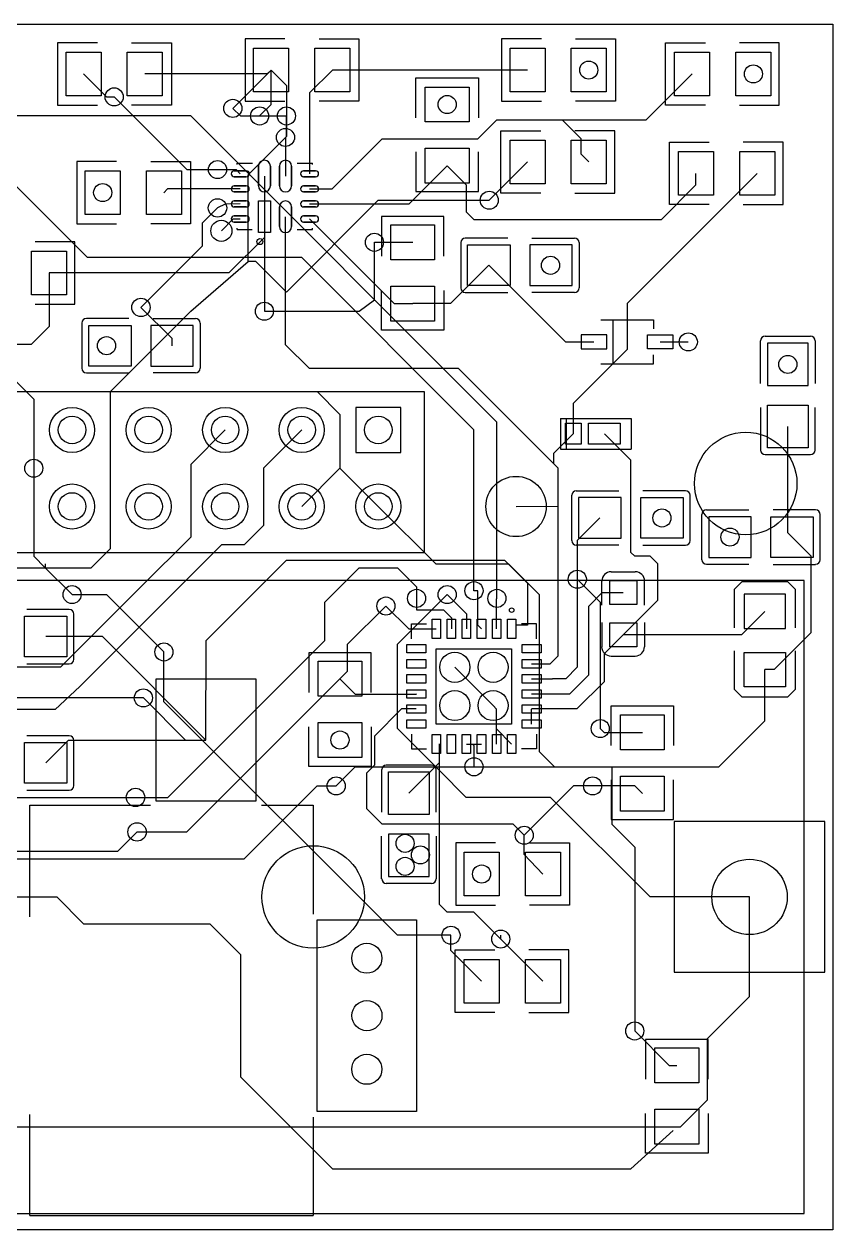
# Model space of a CAD drawing. Header units: millimetres. Extents: x 6.8 to 84.8, y 15.8 to 55.8.
# Drawn here: x 57.97 to 84.81, y 15.75 to 55.75 of the extents above; entities that cross this region are included whole.
import ezdxf

# ---------------------------------------------------------------- set-up
doc = ezdxf.new("R2010")
doc.units = ezdxf.units.MM

msp = doc.modelspace()

# ---------------------------------------------------------------- linework, layer by layer
for points in [[(6.807, 55.753), (84.807, 55.753), (84.807, 15.753), (6.807, 15.753), (6.807, 55.753)], [(60.524, 53.377), (59.364, 53.377), (59.364, 54.827), (60.524, 54.827)], [(62.556, 53.377), (61.396, 53.377), (61.396, 54.827), (62.556, 54.827)], [(66.747, 53.504), (65.587, 53.504), (65.587, 54.954), (66.747, 54.954)], [(68.779, 53.504), (67.619, 53.504), (67.619, 54.954), (68.779, 54.954)], [(75.256, 53.504), (74.096, 53.504), (74.096, 54.954), (75.256, 54.954)], [(77.288, 53.504), (76.128, 53.504), (76.128, 54.954), (77.288, 54.954)], [(79.557, 54.827), (80.717, 54.827), (80.717, 53.377), (79.557, 53.377)], [(81.589, 54.827), (82.749, 54.827), (82.749, 53.377), (81.589, 53.377)], [(72.734, 53.666), (72.734, 52.506), (71.284, 52.506), (71.284, 53.666)], [(72.734, 51.634), (72.734, 50.474), (71.284, 50.474), (71.284, 51.634)], [(74.096, 51.906), (75.256, 51.906), (75.256, 50.456), (74.096, 50.456)], [(76.128, 51.906), (77.288, 51.906), (77.288, 50.456), (76.128, 50.456)], [(79.684, 51.525), (80.844, 51.525), (80.844, 50.075), (79.684, 50.075)], [(81.716, 51.525), (82.876, 51.525), (82.876, 50.075), (81.716, 50.075)], [(61.159, 49.44), (59.999, 49.44), (59.999, 50.89), (61.159, 50.89)], [(63.191, 49.44), (62.031, 49.44), (62.031, 50.89), (63.191, 50.89)], [(65.344, 50.888), (64.944, 50.888)], [(65.744, 50.388), (65.744, 51.038)], [(66.144, 50.388), (66.144, 51.038)], [(66.444, 50.388), (66.444, 51.038)], [(66.844, 50.388), (66.844, 51.038)], [(67.644, 50.888), (67.244, 50.888)], [(65.344, 50.688), (64.944, 50.688)], [(67.644, 50.688), (67.244, 50.688)], [(65.344, 50.388), (64.944, 50.388)], [(65.344, 50.188), (64.944, 50.188)], [(67.644, 50.388), (67.244, 50.388)], [(67.644, 50.188), (67.244, 50.188)], [(65.344, 49.888), (64.944, 49.888)], [(65.344, 49.688), (64.944, 49.688)], [(66.144, 49.888), (66.144, 48.838), (65.744, 48.838), (65.744, 49.888)], [(66.444, 49.038), (66.444, 49.688)], [(66.844, 49.038), (66.844, 49.688)], [(67.644, 49.888), (67.244, 49.888)], [(67.644, 49.688), (67.244, 49.688)], [(65.344, 49.388), (64.944, 49.388)], [(67.644, 49.388), (67.244, 49.388)], [(65.344, 49.188), (64.944, 49.188)], [(67.644, 49.188), (67.244, 49.188)], [(70.141, 47.934), (70.141, 49.094), (71.591, 49.094), (71.591, 47.934)], [(74.097, 48.427), (74.097, 47.077), (72.687, 47.077), (72.687, 48.427)], [(74.747, 48.427), (74.747, 47.077), (76.157, 47.077), (76.157, 48.427)], [(58.221, 48.223), (59.381, 48.223), (59.381, 46.773), (58.221, 46.773)], [(70.141, 45.902), (70.141, 47.062), (71.591, 47.062), (71.591, 45.902)], [(61.524, 45.76), (61.524, 44.41), (60.114, 44.41), (60.114, 45.76)], [(62.174, 45.76), (62.174, 44.41), (63.584, 44.41), (63.584, 45.76)], [(77.303, 44.984), (77.303, 45.44), (76.458, 45.44), (76.458, 44.984)], [(78.653, 44.984), (78.653, 45.44), (79.498, 45.44), (79.498, 44.984)], [(82.637, 43.759), (83.987, 43.759), (83.987, 45.169), (82.637, 45.169)], [(68.974, 41.542), (70.472, 41.542), (70.472, 43.04), (68.974, 43.04)], [(82.637, 43.109), (83.987, 43.109), (83.987, 41.699), (82.637, 41.699)], [(75.931, 42.514), (76.451, 42.514), (76.451, 41.814), (75.931, 41.814)], [(76.7, 42.514), (77.75, 42.514), (77.75, 41.814), (76.7, 41.814)], [(77.78, 38.695), (77.78, 40.045), (76.37, 40.045), (76.37, 38.695)], [(78.43, 38.695), (78.43, 40.045), (79.84, 40.045), (79.84, 38.695)], [(82.098, 38.06), (82.098, 39.41), (80.688, 39.41), (80.688, 38.06)], [(82.748, 38.06), (82.748, 39.41), (84.158, 39.41), (84.158, 38.06)], [(83.85, 16.297), (83.85, 37.297), (7.85, 37.297), (7.85, 16.297), (83.85, 16.297)], [(77.401, 36.495), (77.401, 37.295), (78.301, 37.295), (78.301, 36.495)], [(81.861, 35.706), (83.238, 35.706), (83.238, 36.839), (81.861, 36.839)], [(57.983, 34.758), (57.983, 36.108), (59.393, 36.108), (59.393, 34.758)], [(71.788, 36.01), (71.788, 35.377), (71.508, 35.377), (71.508, 36.01)], [(72.288, 36.01), (72.288, 35.377), (72.008, 35.377), (72.008, 36.01)], [(72.788, 36.01), (72.788, 35.377), (72.508, 35.377), (72.508, 36.01)], [(73.288, 36.01), (73.288, 35.377), (73.008, 35.377), (73.008, 36.01)], [(73.788, 36.01), (73.788, 35.377), (73.508, 35.377), (73.508, 36.01)], [(74.288, 36.01), (74.288, 35.377), (74.008, 35.377), (74.008, 36.01)], [(77.401, 35.095), (77.401, 35.895), (78.301, 35.895), (78.301, 35.095)], [(71.303, 35.172), (71.303, 34.892), (70.67, 34.892), (70.67, 35.172)], [(74.148, 35.032), (74.148, 32.532), (71.648, 32.532), (71.648, 35.032)], [(75.126, 35.172), (75.126, 34.892), (74.493, 34.892), (74.493, 35.172)], [(81.861, 34.906), (83.238, 34.906), (83.238, 33.773), (81.861, 33.773)], [(67.728, 33.456), (67.728, 34.616), (69.178, 34.616), (69.178, 33.456)], [(71.303, 34.672), (71.303, 34.392), (70.67, 34.392), (70.67, 34.672)], [(75.126, 34.672), (75.126, 34.392), (74.493, 34.392), (74.493, 34.672)], [(62.356, 34.03), (65.656, 34.03), (65.656, 29.97), (62.356, 29.97)], [(71.303, 34.172), (71.303, 33.892), (70.67, 33.892), (70.67, 34.172)], [(75.126, 34.172), (75.126, 33.892), (74.493, 33.892), (74.493, 34.172)], [(71.303, 33.672), (71.303, 33.392), (70.67, 33.392), (70.67, 33.672)], [(75.126, 33.672), (75.126, 33.392), (74.493, 33.392), (74.493, 33.672)], [(71.303, 33.172), (71.303, 32.892), (70.67, 32.892), (70.67, 33.172)], [(75.126, 33.172), (75.126, 32.892), (74.493, 32.892), (74.493, 33.172)], [(79.211, 32.838), (79.211, 31.678), (77.761, 31.678), (77.761, 32.838)], [(67.728, 31.424), (67.728, 32.584), (69.178, 32.584), (69.178, 31.424)], [(71.303, 32.672), (71.303, 32.392), (70.67, 32.392), (70.67, 32.672)], [(75.126, 32.672), (75.126, 32.392), (74.493, 32.392), (74.493, 32.672)], [(71.788, 32.187), (71.788, 31.554), (71.508, 31.554), (71.508, 32.187)], [(72.288, 32.187), (72.288, 31.554), (72.008, 31.554), (72.008, 32.187)], [(72.788, 32.187), (72.788, 31.554), (72.508, 31.554), (72.508, 32.187)], [(73.288, 32.187), (73.288, 31.554), (73.008, 31.554), (73.008, 32.187)], [(73.788, 32.187), (73.788, 31.554), (73.508, 31.554), (73.508, 32.187)], [(74.288, 32.187), (74.288, 31.554), (74.008, 31.554), (74.008, 32.187)], [(57.983, 30.567), (57.983, 31.917), (59.393, 31.917), (59.393, 30.567)], [(71.414, 29.535), (70.064, 29.535), (70.064, 30.945), (71.414, 30.945)], [(79.211, 30.806), (79.211, 29.646), (77.761, 29.646), (77.761, 30.806)], [(84.542, 24.297), (84.542, 29.297), (79.542, 29.297), (79.542, 24.297)], [(71.414, 28.885), (70.064, 28.885), (70.064, 27.475), (71.414, 27.475)], [(73.732, 26.834), (72.572, 26.834), (72.572, 28.284), (73.732, 28.284)], [(75.764, 26.834), (74.604, 26.834), (74.604, 28.284), (75.764, 28.284)], [(67.696, 26.035), (70.996, 26.035), (70.996, 19.685), (67.696, 19.685)], [(72.572, 24.728), (73.732, 24.728), (73.732, 23.278), (72.572, 23.278)], [(74.604, 24.728), (75.764, 24.728), (75.764, 23.278), (74.604, 23.278)], [(78.904, 20.629), (78.904, 21.789), (80.354, 21.789), (80.354, 20.629)], [(78.904, 18.597), (78.904, 19.757), (80.354, 19.757), (80.354, 18.597)]]:
    msp.add_lwpolyline(points, close=True)
for points in [[(66.628, 55.264), (65.308, 55.264), (65.308, 53.194), (66.628, 53.194)], [(67.76, 55.264), (69.08, 55.264), (69.08, 53.194), (67.76, 53.194)], [(75.137, 55.264), (73.817, 55.264), (73.817, 53.194), (75.137, 53.194)], [(76.269, 55.264), (77.589, 55.264), (77.589, 53.194), (76.269, 53.194)], [(60.405, 55.137), (59.085, 55.137), (59.085, 53.067), (60.405, 53.067)], [(61.537, 55.137), (62.857, 55.137), (62.857, 53.067), (61.537, 53.067)], [(80.576, 53.067), (79.256, 53.067), (79.256, 55.137), (80.576, 55.137)], [(81.708, 53.067), (83.028, 53.067), (83.028, 55.137), (81.708, 55.137)], [(59.944, 54.102), (60.706, 53.34), (60.96, 53.34)], [(66.167, 54.229), (66.04, 54.102), (61.976, 54.102)], [(64.897, 52.959), (66.167, 54.229)], [(65.786, 52.705), (66.167, 53.086), (66.167, 54.229)], [(66.167, 54.229), (66.675, 53.721), (66.675, 52.705)], [(68.199, 54.229), (67.444, 53.474), (67.444, 50.788)], [(74.676, 54.229), (68.199, 54.229)], [(76.581, 52.578), (78.613, 52.578), (80.137, 54.102)], [(70.974, 52.647), (70.974, 53.967), (73.044, 53.967), (73.044, 52.647)], [(60.96, 53.34), (63.373, 50.927), (64.389, 50.927)], [(64.897, 52.959), (65.151, 52.705), (66.675, 52.705)], [(64.897, 52.959), (65.151, 52.705), (65.786, 52.705)], [(73.66, 36.703), (73.66, 42.545), (63.5, 52.705), (18.288, 52.705), (15.748, 50.165), (11.684, 50.165)], [(65.786, 52.705), (66.675, 52.705)], [(66.644, 51.993), (66.675, 52.024), (66.675, 52.705)], [(66.675, 52.705), (66.675, 52.024), (66.644, 51.993)], [(67.444, 50.288), (68.195, 50.288), (69.85, 51.943), (73.025, 51.943), (73.66, 52.578), (76.581, 52.578)], [(76.708, 51.181), (76.454, 51.435), (76.454, 51.943), (75.911, 52.486), (75.819, 52.578)], [(75.115, 50.146), (73.795, 50.146), (73.795, 52.216), (75.115, 52.216)], [(76.247, 50.146), (77.567, 50.146), (77.567, 52.216), (76.247, 52.216)], [(60.198, 37.719), (60.833, 38.354), (60.833, 43.561), (63.5, 46.228), (65.405, 47.879), (65.405, 50.754), (66.645, 51.994)], [(66.644, 51.993), (66.644, 50.713)], [(80.703, 49.765), (79.383, 49.765), (79.383, 51.835), (80.703, 51.835)], [(81.835, 49.765), (83.155, 49.765), (83.155, 51.835), (81.835, 51.835)], [(70.974, 51.515), (70.974, 50.195), (73.044, 50.195), (73.044, 51.515)], [(72.898, 36.957), (72.898, 42.291), (67.183, 48.006), (60.071, 48.006), (57.023, 51.054), (46.736, 51.054), (45.974, 50.292), (45.847, 50.165)], [(61.04, 51.2), (59.72, 51.2), (59.72, 49.13), (61.04, 49.13)], [(62.172, 51.2), (63.492, 51.2), (63.492, 49.13), (62.172, 49.13)], [(64.389, 50.927), (65.004, 50.927), (65.143, 50.787)], [(65.044, 51.092), (65.044, 51.138)], [(65.044, 51.138), (65.552, 51.138)], [(67.035, 51.138), (67.544, 51.138)], [(67.444, 49.788), (70.743, 49.788), (72.009, 51.054)], [(67.544, 51.092), (67.544, 51.138)], [(72.009, 51.054), (72.644, 50.419), (72.644, 49.53), (72.898, 49.276), (79.121, 49.276), (80.264, 50.419), (80.264, 50.8)], [(73.406, 49.911), (74.676, 51.181)], [(82.296, 50.8), (77.978, 46.482), (77.978, 45.212)], [(51.689, 50.419), (51.689, 49.911), (58.293, 43.307), (58.293, 41.021)], [(65.944, 50.713), (65.944, 49.363)], [(65.14, 50.284), (62.73, 50.284), (62.607, 50.161)], [(64.389, 49.657), (63.881, 49.149), (63.881, 48.387), (61.849, 46.355)], [(64.389, 49.657), (63.881, 49.149), (63.881, 48.641)], [(65.144, 49.788), (64.643, 49.784), (64.389, 49.657)], [(66.675, 46.863), (69.723, 49.911), (73.406, 49.911)], [(65.944, 49.363), (65.944, 48.672), (64.77, 47.498), (58.801, 47.498)], [(64.516, 48.895), (64.909, 49.288), (65.144, 49.288)], [(65.944, 49.363), (65.944, 46.228)], [(75.692, 41.021), (72.39, 44.323), (67.437, 44.323), (66.645, 45.115), (66.645, 49.362)], [(67.444, 49.288), (70.25, 46.482), (70.866, 46.482)], [(71.901, 48.053), (71.901, 49.373), (69.831, 49.373), (69.831, 48.053)], [(65.044, 48.938), (65.044, 48.984)], [(65.044, 48.938), (65.54, 48.938)], [(67.035, 48.938), (67.544, 48.938)], [(67.544, 48.938), (67.544, 48.984)], [(58.34, 46.463), (59.66, 46.463), (59.66, 48.533), (58.34, 48.533)], [(69.596, 46.609), (69.596, 48.514)], [(69.596, 48.514), (70.866, 48.514)], [(72.458, 48.503), (72.458, 47.001)], [(74.021, 48.656), (72.611, 48.656)], [(74.823, 48.656), (76.233, 48.656)], [(76.386, 48.503), (76.386, 47.001)], [(66.675, 46.863), (65.659, 47.879), (65.405, 47.879)], [(73.392, 47.752), (72.122, 46.482), (70.866, 46.482)], [(73.392, 47.752), (75.932, 45.212), (76.88, 45.212)], [(58.801, 47.498), (58.801, 45.72), (58.207, 45.126), (53.805, 45.126)], [(71.901, 46.921), (71.901, 45.601), (69.831, 45.601), (69.831, 46.921)], [(72.611, 46.848), (74.021, 46.848)], [(76.233, 46.848), (74.823, 46.848)], [(65.944, 46.228), (69.088, 46.228), (69.596, 46.609)], [(62.879, 45.085), (62.879, 45.325), (61.849, 46.355)], [(59.885, 45.836), (59.885, 44.334)], [(61.448, 45.989), (60.038, 45.989)], [(62.25, 45.989), (63.66, 45.989)], [(63.813, 45.836), (63.813, 44.334)], [(77.102, 45.938), (78.854, 45.938)], [(77.506, 45.938), (77.506, 44.486)], [(78.854, 45.938), (78.854, 45.643)], [(77.978, 45.212), (77.978, 44.958), (76.19, 43.17), (76.19, 42.164)], [(79.075, 45.212), (80.01, 45.212)], [(82.408, 43.835), (82.408, 45.245)], [(82.561, 45.398), (84.063, 45.398)], [(84.216, 45.245), (84.216, 43.835)], [(77.102, 44.486), (78.854, 44.486)], [(78.854, 44.486), (78.854, 44.781)], [(60.038, 44.181), (61.448, 44.181)], [(63.66, 44.181), (62.25, 44.181)], [(20.193, 43.561), (71.247, 43.561)], [(56.515, 43.561), (67.691, 43.561), (68.453, 42.799), (68.453, 41.021), (69.723, 39.751)], [(71.247, 43.561), (71.247, 38.227)], [(82.408, 43.033), (82.408, 41.623)], [(84.216, 41.623), (84.216, 43.033)], [(75.774, 42.674), (78.114, 42.674)], [(75.774, 42.674), (75.774, 41.654)], [(75.954, 42.674), (75.954, 41.654)], [(78.114, 42.674), (78.114, 41.654)], [(83.453, 38.735), (83.312, 38.876), (83.312, 42.404)], [(64.643, 42.291), (63.5, 41.148), (63.5, 38.735), (61.849, 37.084)], [(67.183, 42.291), (65.913, 41.021), (65.913, 39.116)], [(76.191, 42.164), (75.535, 41.509), (75.535, 41.178)], [(77.851, 35.495), (78.994, 36.638), (78.994, 37.846), (78.74, 38.1), (78.232, 38.1), (78.105, 38.227), (78.105, 41.284), (77.225, 42.164)], [(75.774, 41.654), (78.114, 41.654)], [(82.561, 41.47), (84.063, 41.47)], [(58.293, 41.021), (58.293, 38.1), (58.674, 37.719)], [(67.183, 39.751), (68.453, 41.021)], [(74.811, 34.531), (75.425, 34.531), (75.692, 34.798), (75.692, 38.862), (75.692, 41.021)], [(76.141, 38.619), (76.141, 40.121)], [(76.294, 40.274), (77.704, 40.274)], [(79.916, 40.274), (78.506, 40.274)], [(80.069, 38.619), (80.069, 40.121)], [(69.723, 39.751), (71.628, 37.846), (74.041, 37.846), (75.057, 36.83), (75.057, 31.623), (75.565, 31.115)], [(74.295, 39.751), (75.692, 39.764)], [(80.612, 39.639), (82.022, 39.639)], [(84.234, 39.639), (82.824, 39.639)], [(77.074, 39.37), (76.327, 38.623), (76.327, 37.338)], [(80.459, 37.984), (80.459, 39.486)], [(84.387, 37.984), (84.387, 39.486)], [(65.913, 39.116), (65.278, 38.481), (64.516, 38.481), (59.817, 33.782), (59.004, 33.02)], [(77.704, 38.466), (76.294, 38.466)], [(78.506, 38.466), (79.916, 38.466)], [(83.454, 38.735), (84.074, 38.113), (84.074, 35.56), (82.855, 34.341), (82.55, 34.341)], [(20.193, 38.227), (71.247, 38.227)], [(44.271, 19.939), (42.037, 22.173), (42.037, 35.179), (44.577, 37.719), (59.37, 37.719)], [(58.674, 37.846), (58.674, 37.719), (59.563, 36.83)], [(59.37, 37.719), (60.198, 37.719)], [(61.668, 30.099), (62.738, 30.099), (67.945, 35.306), (67.945, 36.576), (69.088, 37.719), (70.358, 37.719), (70.993, 37.084), (70.993, 36.703)], [(64.005, 31.999), (64.008, 35.306), (66.675, 37.973), (73.914, 37.973), (74.676, 37.211)], [(82.022, 37.831), (80.612, 37.831)], [(82.824, 37.831), (84.234, 37.831)], [(74.676, 37.211), (74.676, 35.814), (74.295, 35.814)], [(76.327, 37.338), (76.327, 34.417), (75.946, 34.036), (75.509, 34.036)], [(76.327, 37.338), (77.089, 36.576), (77.089, 32.385)], [(77.141, 36.475), (77.141, 37.275)], [(77.451, 37.585), (78.251, 37.585)], [(78.561, 36.475), (78.561, 37.275)], [(83.566, 35.727), (83.566, 36.87), (83.566, 36.997), (83.312, 37.251), (81.915, 37.251), (81.788, 37.251), (81.534, 36.997), (81.534, 35.727)], [(61.849, 37.084), (59.182, 34.417), (45.466, 34.417), (44.831, 35.052), (28.829, 35.052), (28.575, 34.798), (28.575, 32.893), (28.575, 32.512)], [(59.563, 36.83), (60.706, 36.83), (62.611, 34.925)], [(73.787, 25.4), (72.898, 26.289), (72.009, 26.289), (71.755, 26.543), (71.755, 30.988), (70.358, 32.385), (70.358, 35.179), (72.009, 36.83)], [(72.009, 36.83), (72.648, 36.191), (72.648, 35.694)], [(73.148, 35.694), (73.025, 35.816), (73.025, 36.957), (72.898, 36.957)], [(74.811, 33.533), (76.078, 33.533), (76.708, 34.163), (76.708, 36.449), (77.155, 36.896), (77.851, 36.896)], [(61.722, 28.956), (63.373, 28.956), (68.707, 34.29), (68.707, 35.179), (69.977, 36.449)], [(69.977, 36.449), (70.732, 35.694), (71.648, 35.694)], [(70.993, 36.703), (70.993, 36.322), (71.882, 36.322), (72.148, 36.056), (72.148, 35.694)], [(73.648, 35.694), (73.648, 36.691), (73.66, 36.703)], [(59.469, 36.337), (58.059, 36.337)], [(59.622, 34.682), (59.622, 36.184)], [(82.55, 36.272), (81.773, 35.495), (77.851, 35.495)], [(61.928, 33.401), (52.832, 33.401), (50.419, 35.814), (48.133, 35.814)], [(70.822, 35.362), (70.822, 35.858), (71.318, 35.858)], [(74.974, 35.362), (74.974, 35.858), (74.478, 35.858)], [(77.136, 35.899), (77.136, 35.099)], [(78.555, 35.899), (78.555, 35.099)], [(53.975, 35.56), (55.118, 34.417), (55.118, 29.845), (56.896, 28.067), (65.278, 28.067), (67.691, 30.48), (68.326, 30.48)], [(64.006, 32), (60.573, 35.433), (58.688, 35.433)], [(77.851, 35.494), (77.216, 34.859), (77.216, 33.932), (76.314, 33.033), (74.811, 33.033)], [(52.959, 35.179), (53.594, 34.544), (53.594, 28.575), (55.372, 26.797), (59.055, 26.797), (59.944, 25.908), (64.135, 25.908), (65.151, 24.892), (65.151, 20.828), (68.199, 17.78), (78.105, 17.78), (79.502, 19.05)], [(72.136, 25.527), (70.358, 25.527), (62.611, 33.274), (62.611, 34.925)], [(69.488, 33.575), (69.488, 34.895), (67.418, 34.895), (67.418, 33.575)], [(81.534, 34.965), (81.534, 33.822), (81.534, 33.695), (81.788, 33.441), (83.185, 33.441), (83.312, 33.441), (83.566, 33.695), (83.566, 34.965)], [(58.059, 34.529), (59.469, 34.529)], [(73.648, 31.87), (73.648, 33.032), (73.533, 33.147), (72.263, 34.417)], [(77.445, 34.79), (78.245, 34.79)], [(59.004, 33.02), (38.862, 33.02), (37.592, 34.29), (29.21, 34.29)], [(68.453, 34.036), (68.961, 33.528), (70.985, 33.528), (70.986, 33.532)], [(72.898, 31.115), (81.026, 31.115), (82.55, 32.639), (82.55, 34.341)], [(74.811, 34.031), (75.509, 34.036)], [(61.928, 33.401), (63.329, 32), (64.006, 32)], [(70.985, 33.033), (70.498, 33.033), (69.596, 32.131), (69.596, 31.496)], [(74.81, 32.532), (74.81, 33.032)], [(77.451, 31.819), (77.451, 33.139), (79.521, 33.139), (79.521, 31.819)], [(69.488, 32.443), (69.488, 31.123), (67.418, 31.123), (67.418, 32.443)], [(59.469, 32.146), (58.059, 32.146)], [(70.822, 32.202), (70.822, 31.706), (71.318, 31.706)], [(74.148, 31.87), (73.648, 32.37), (73.648, 32.398)], [(74.974, 32.202), (74.974, 31.706), (74.478, 31.706)], [(77.089, 32.385), (77.216, 32.258), (78.486, 32.258)], [(26.035, 31.623), (25.4, 30.988), (25.4, 29.591), (26.67, 28.321), (61.087, 28.321), (61.722, 28.956)], [(58.688, 31.242), (59.446, 32), (64.006, 32)], [(59.622, 30.491), (59.622, 31.993)], [(70.739, 30.24), (71.755, 31.256), (71.755, 31.877)], [(82.042, 26.797), (78.74, 26.797), (75.438, 30.099), (72.644, 30.099), (71.755, 30.988), (71.755, 31.877)], [(72.648, 31.87), (73.144, 31.87), (73.144, 31.87)], [(72.854, 31.87), (72.898, 31.826), (72.898, 31.115)], [(69.596, 31.496), (69.596, 31.168), (69.342, 30.914)], [(31.877, 31.115), (34.925, 28.067), (34.925, 25.019), (40.767, 19.177), (73.787, 19.177)], [(68.326, 30.48), (68.961, 31.115), (72.898, 31.115)], [(70.739, 29.21), (69.85, 29.21), (69.342, 29.718), (69.342, 30.226), (69.342, 30.914)], [(69.835, 31.021), (69.835, 29.611)], [(71.49, 31.174), (69.988, 31.174)], [(71.643, 29.611), (71.643, 31.021)], [(75.565, 31.115), (75.819, 31.115), (77.47, 31.115), (77.47, 29.21), (78.232, 28.448)], [(26.67, 30.607), (27.178, 30.099), (61.668, 30.099)], [(76.835, 30.48), (76.2, 30.48), (74.566, 28.846)], [(78.486, 30.226), (78.232, 30.48), (76.835, 30.48)], [(77.451, 30.687), (77.451, 29.367), (79.521, 29.367), (79.521, 30.687)], [(58.059, 30.338), (59.469, 30.338)], [(58.166, 26.139), (58.166, 29.845), (62.162, 29.845)], [(65.85, 29.845), (67.564, 29.845), (67.564, 26.224)], [(74.566, 28.846), (74.202, 29.21), (70.739, 29.21)], [(69.835, 27.399), (69.835, 28.809)], [(71.643, 28.809), (71.643, 27.399)], [(75.184, 27.559), (74.566, 28.211), (74.566, 28.846)], [(73.613, 28.594), (72.293, 28.594), (72.293, 26.524), (73.613, 26.524)], [(74.745, 28.594), (76.065, 28.594), (76.065, 26.524), (74.745, 26.524)], [(78.232, 28.448), (78.232, 22.352)], [(71.49, 27.246), (69.988, 27.246)], [(73.787, 19.177), (79.756, 19.177), (80.645, 20.066), (80.645, 22.098), (82.042, 23.495), (82.042, 26.797)], [(73.152, 24.003), (72.136, 25.019), (72.136, 25.527)], [(75.184, 24.003), (73.787, 25.4), (73.787, 25.527)], [(73.591, 22.968), (72.271, 22.968), (72.271, 25.038), (73.591, 25.038)], [(74.723, 22.968), (76.043, 22.968), (76.043, 25.038), (74.723, 25.038)], [(78.232, 22.352), (79.375, 21.209), (79.629, 21.209)], [(80.664, 20.748), (80.664, 22.068), (78.594, 22.068), (78.594, 20.748)], [(80.664, 19.616), (80.664, 18.296), (78.594, 18.296), (78.594, 19.616)], [(58.166, 16.227), (58.166, 19.581)], [(67.564, 19.496), (67.564, 16.227)], [(58.166, 16.227), (67.564, 16.227)]]:
    msp.add_lwpolyline(points)
for centre, radius in [((76.708, 54.229), 0.3), ((82.169, 54.102), 0.3), ((60.96, 53.34), 0.3), ((64.897, 52.959), 0.3), ((72.009, 53.086), 0.3), ((65.786, 52.705), 0.3), ((66.675, 52.705), 0.3), ((66.644, 51.993), 0.3), ((64.389, 50.927), 0.3), ((60.579, 50.165), 0.3), ((73.406, 49.911), 0.3), ((64.389, 49.657), 0.305), ((64.516, 48.895), 0.35), ((69.596, 48.514), 0.3), ((65.794, 48.538), 0.1), ((75.438, 47.752), 0.3), ((61.849, 46.355), 0.305), ((65.944, 46.228), 0.3), ((60.706, 45.085), 0.3), ((80.01, 45.212), 0.3), ((83.312, 44.464), 0.3), ((59.563, 42.291), 0.749), ((62.103, 42.291), 0.749), ((64.643, 42.291), 0.749), ((67.183, 42.291), 0.749), ((59.563, 42.291), 0.457), ((62.103, 42.291), 0.457), ((64.643, 42.291), 0.457), ((67.183, 42.291), 0.457), ((69.723, 42.291), 0.457), ((81.915, 40.513), 1.7), ((58.293, 41.021), 0.3), ((59.563, 39.751), 0.749), ((62.103, 39.751), 0.749), ((64.643, 39.751), 0.749), ((67.183, 39.751), 0.749), ((69.723, 39.751), 0.749), ((74.295, 39.751), 1), ((59.563, 39.751), 0.457), ((62.103, 39.751), 0.457), ((64.643, 39.751), 0.457), ((67.183, 39.751), 0.457), ((69.723, 39.751), 0.457), ((79.135, 39.37), 0.3), ((81.393, 38.735), 0.3), ((76.327, 37.338), 0.3), ((72.898, 36.957), 0.3), ((59.563, 36.83), 0.3), ((70.993, 36.703), 0.3), ((72.009, 36.83), 0.3), ((73.66, 36.703), 0.3), ((69.977, 36.449), 0.3), ((74.148, 36.31), 0.0749), ((62.611, 34.925), 0.3), ((72.263, 34.417), 0.5), ((73.533, 34.417), 0.5), ((61.928, 33.401), 0.3), ((72.263, 33.147), 0.5), ((73.533, 33.147), 0.5), ((77.089, 32.385), 0.3), ((68.453, 32.004), 0.3), ((72.898, 31.115), 0.3), ((61.668, 30.099), 0.305), ((68.326, 30.48), 0.3), ((76.835, 30.48), 0.3), ((61.722, 28.956), 0.305), ((70.612, 28.575), 0.3), ((74.566, 28.846), 0.3), ((67.564, 26.797), 1.7), ((71.12, 28.194), 0.3), ((70.612, 27.813), 0.3), ((82.042, 26.797), 1.25), ((73.152, 27.559), 0.3), ((72.136, 25.527), 0.3), ((73.787, 25.4), 0.3), ((69.342, 24.765), 0.5), ((69.346, 22.86), 0.5), ((78.232, 22.352), 0.3), ((69.342, 21.082), 0.5)]:
    msp.add_circle(centre, radius)
for centre, radius, start, end in [((65.944, 51.038), 0.2, 360, 540), ((66.644, 51.038), 0.2, 360, 540), ((64.944, 50.788), 0.1, 90, 270), ((65.344, 50.788), 0.1, 270, 90), ((67.244, 50.788), 0.1, 90, 270), ((67.644, 50.788), 0.1, 270, 90), ((64.944, 50.288), 0.1, 90, 270), ((65.344, 50.288), 0.1, 270, 90), ((65.944, 50.388), 0.2, 540, 360), ((66.644, 50.388), 0.2, 540, 360), ((67.244, 50.288), 0.1, 90, 270), ((67.644, 50.288), 0.1, 270, 90), ((64.944, 49.788), 0.1, 90, 270), ((65.344, 49.788), 0.1, 270, 90), ((66.644, 49.688), 0.2, 360, 540), ((67.244, 49.788), 0.1, 90, 270), ((67.644, 49.788), 0.1, 270, 90), ((64.944, 49.288), 0.1, 90, 270), ((65.344, 49.288), 0.1, 270, 90), ((67.244, 49.288), 0.1, 90, 270), ((67.644, 49.288), 0.1, 270, 90), ((66.644, 49.038), 0.2, 540, 360), ((72.611, 48.503), 0.152, 90, 180), ((76.233, 48.503), 0.152, 0, 90), ((72.611, 47.001), 0.152, 180, 270), ((76.233, 47.001), 0.152, 270, 0), ((60.038, 45.836), 0.152, 90, 180), ((63.66, 45.836), 0.152, 0, 90), ((82.561, 45.245), 0.152, 90, 180), ((84.063, 45.245), 0.152, 0, 90), ((60.038, 44.334), 0.152, 180, 270), ((63.66, 44.334), 0.152, 270, 0), ((82.561, 41.623), 0.152, 180, 270), ((84.063, 41.623), 0.152, 270, 360), ((76.294, 40.121), 0.152, 90, 180), ((79.916, 40.121), 0.152, 0, 90), ((80.612, 39.486), 0.152, 90, 180), ((84.234, 39.486), 0.152, 0, 90), ((76.294, 38.619), 0.152, 180, 270), ((79.916, 38.619), 0.152, 270, 360), ((80.612, 37.984), 0.152, 180, 270), ((84.234, 37.984), 0.152, 270, 360), ((77.451, 37.275), 0.31, 90, 180), ((78.251, 37.275), 0.31, 0, 90), ((59.469, 36.184), 0.152, 0, 90), ((77.445, 35.099), 0.31, 180, 270), ((78.245, 35.099), 0.31, 270, 0), ((59.469, 34.682), 0.152, 270, 360), ((59.469, 31.993), 0.152, 0, 90), ((69.988, 31.021), 0.152, 90, 180), ((71.49, 31.021), 0.152, 0, 90), ((59.469, 30.491), 0.152, 270, 360), ((69.988, 27.399), 0.152, 180, 270), ((71.49, 27.399), 0.152, 270, 0)]:
    msp.add_arc(centre, radius, start, end)

doc.saveas('drawing.dxf')
